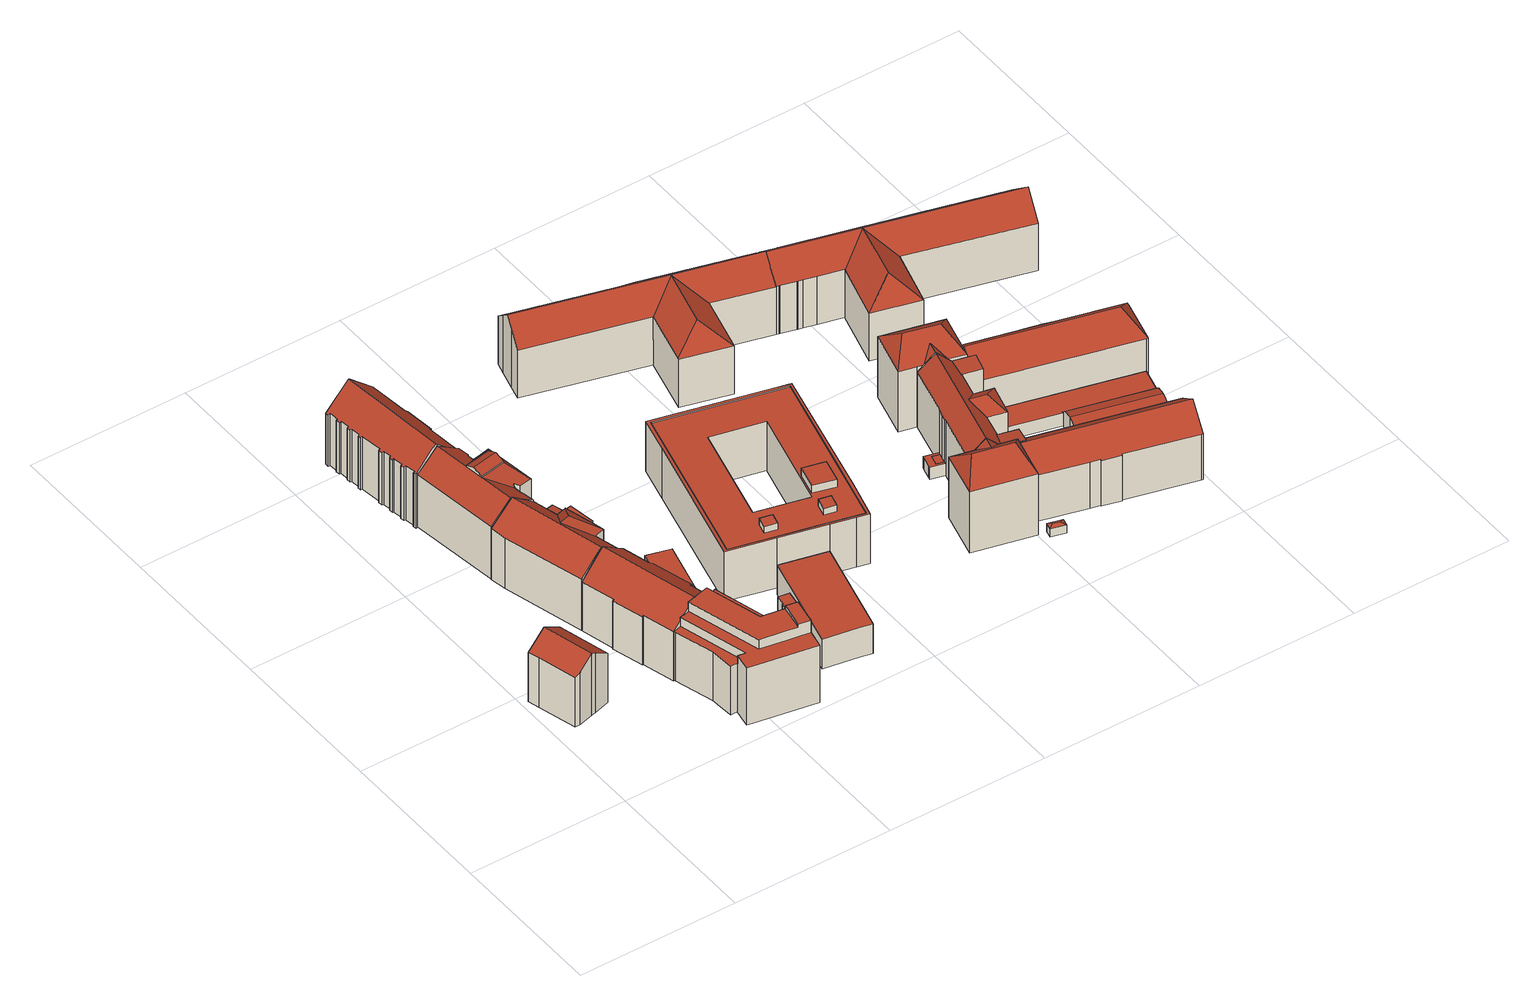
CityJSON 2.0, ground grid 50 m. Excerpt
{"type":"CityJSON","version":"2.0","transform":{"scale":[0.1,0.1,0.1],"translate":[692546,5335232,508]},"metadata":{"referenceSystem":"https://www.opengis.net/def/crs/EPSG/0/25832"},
"CityObjects":{
"building1":{"type":"Building","attributes":{"Gemeindeschluessel":"09162000","HoeheDach":"532.398","HoeheGrund":"510.760","Methode":"1000","NiedrigsteTraufeDesGebaeudes":"528.031","Geometrietyp2DReferenz":"3000","function":"31001_1000","roofType":"3100","measuredHeight":21.64,"storeysAboveGround":6},"geometry":[{"type":"MultiSurface","lod":"2","boundaries":[[[0,1,2,3,4,5]],[[6,7,8,9]],[[10,11,12,13]],[[14,15,13,12,16,17]],[[9,8,18,19]],[[20,21,0,5]],[[19,18,21,20]],[[3,2,11,10]],[[16,12,11,2,1]],[[18,8,7,17,16,1,0,21]],[[14,17,7,6]],[[13,15,14,6,9,19,20,5,4,3,10]]],"semantics":{"surfaces":[{"type":"WallSurface"},{"type":"RoofSurface"},{"type":"GroundSurface"}],"values":[0,0,0,0,0,0,0,0,1,1,0,2]}}]},
"building2":{"type":"Building","attributes":{"Gemeindeschluessel":"09162000","HoeheDach":"533.892","HoeheGrund":"510.249","Methode":"2000","NiedrigsteTraufeDesGebaeudes":"526.015","Geometrietyp2DReferenz":"3000","function":"31001_9998","roofType":"3100","measuredHeight":23.64,"storeysAboveGround":4},"geometry":[{"type":"MultiSurface","lod":"2","boundaries":[[[22,23,24,25]],[[26,27,28,29]],[[30,24,23,31,32,33,34,35,36,37,38]],[[39,25,24,30,40]],[[22,41,42,32,31,23]],[[43,36,35,44]],[[45,46,47,48]],[[48,47,49,50]],[[51,33,32,42]],[[35,34,33,51,52,44]],[[53,54,27,26]],[[55,37,36,43]],[[39,45,48,50,56,53,26,29,57,55,43,44,52,51,42,41,22,25]],[[56,58,54,53]],[[39,40,46,45]],[[54,58,49,47,46,40,30,38,28,27]],[[28,38,37,55,57,29]],[[50,49,58,56]]],"semantics":{"surfaces":[{"type":"WallSurface"},{"type":"RoofSurface"},{"type":"GroundSurface"}],"values":[0,0,1,0,0,0,0,0,0,0,0,0,2,0,0,1,0,0]}}]},
"building3":{"type":"Building","attributes":{"Gemeindeschluessel":"09162000","HoeheDach":"534.260","HoeheGrund":"510.165","Methode":"2000","NiedrigsteTraufeDesGebaeudes":"527.574","Geometrietyp2DReferenz":"3000","function":"31001_9998","roofType":"3100","measuredHeight":24.09,"storeysAboveGround":4},"geometry":[{"type":"MultiSurface","lod":"2","boundaries":[[[59,60,61,62,63]],[[64,65,61,66]],[[67,68,69,70,71]],[[59,72,55,73,60]],[[66,61,60,73]],[[26,74,75,76]],[[55,72,77,29]],[[61,65,78,79,62]],[[80,81,82,83]],[[70,69,75,74,84]],[[76,75,69,68]],[[67,71,80,83]],[[62,79,81,63]],[[26,29,77,84,74]],[[55,29,26,76,68,67,83,82,85,64,66,73]],[[85,78,65,64]],[[85,82,81,79,78]],[[59,63,81,80,71,70,84,77,72]]],"semantics":{"surfaces":[{"type":"RoofSurface"},{"type":"WallSurface"},{"type":"GroundSurface"}],"values":[0,1,1,1,1,1,1,0,1,0,1,1,0,1,2,1,1,0]}}]},
"building4":{"type":"Building","attributes":{"Gemeindeschluessel":"09162000","HoeheDach":"534.860","HoeheGrund":"510.570","Methode":"2000","NiedrigsteTraufeDesGebaeudes":"527.570","Geometrietyp2DReferenz":"3000","function":"31001_9998","roofType":"1000","measuredHeight":24.29,"storeysAboveGround":6},"geometry":[{"type":"MultiSurface","lod":"2","boundaries":[[[86,87,88,89]],[[90,91,87,86,92,93,94]],[[95,96,97,98]],[[99,100,101,102,103,104,105,106,40,107]],[[40,106,108,109,110,111,112]],[[113,114,115,116]],[[117,118,119,120,121,122]],[[123,124,114,113]],[[114,124,125,121,120,119,126,127,128,129,130,131,115]],[[126,119,118,132,133,134,135,98,97,136]],[[137,138,139,140,141,142,123,113,116,143]],[[108,106,105,144]],[[144,145,146,90,94,147,148,149,150,151,109,108]],[[98,135,152,88,87,91,95]],[[153,151,150,154]],[[89,88,152,155]],[[130,99,107,131]],[[110,109,151,153]],[[156,138,137,157]],[[157,137,143,158]],[[103,102,101,159,160,96,95,91,90,146]],[[129,128,127,126,136,161,159,101,100,99,130]],[[154,150,149,162]],[[121,125,124,123,142,163,164,165,122]],[[166,167,163,142,141,140]],[[134,133,132,118,117,122,165,164,163,167,166,168,156,157,158,169,170,112,111,110,153,154,162,171,172,93,92,86,89,155]],[[172,147,94,93]],[[148,147,172,171,162,149]],[[143,116,115,131,107,40,112,170,169,158]],[[104,103,146,145,144,105]],[[168,166,140,139,138,156]],[[155,152,135,134]],[[161,136,97,96,160,159]]],"semantics":{"surfaces":[{"type":"WallSurface"},{"type":"RoofSurface"},{"type":"GroundSurface"}],"values":[0,0,0,1,0,0,0,0,1,0,1,0,1,1,0,0,0,0,0,0,0,0,0,0,0,2,0,0,0,0,0,0,1]}}]},
"building5":{"type":"Building","attributes":{"Gemeindeschluessel":"09162000","HoeheDach":"535.800","HoeheGrund":"510.366","Methode":"2000","NiedrigsteTraufeDesGebaeudes":"528.093","Geometrietyp2DReferenz":"3000","function":"31001_1000","roofType":"3100","measuredHeight":25.43,"storeysAboveGround":4},"geometry":[{"type":"MultiSurface","lod":"2","boundaries":[[[173,174,175,176]],[[177,178,179,180]],[[181,182,183,184,185]],[[186,187,188,189,190,191,192]],[[193,194,195,196]],[[197,198,199,200]],[[192,180,179,201,202]],[[191,199,198,203,204,192]],[[180,192,204,195,194,205]],[[181,206,207,208,209,176,175,193,196,210,211,197,200,212,213,214,215,182]],[[216,185,184,177,180,217,218]],[[219,183,182,215]],[[215,214,188,187,219]],[[210,204,203,211]],[[212,190,189,213]],[[216,206,181,185]],[[179,178,220,201]],[[211,203,198,197]],[[193,175,174,205,194]],[[196,195,204,210]],[[217,221,208,207,218]],[[206,216,218,207]],[[201,220,222,202]],[[223,173,176,209]],[[192,202,222,186]],[[177,184,183,219,187,186]],[[213,189,188,214]],[[208,221,223,209]],[[177,186,222,220,178]],[[173,223,221,217,180,205,174]],[[191,190,212,200,199]]],"semantics":{"surfaces":[{"type":"WallSurface"},{"type":"RoofSurface"},{"type":"GroundSurface"}],"values":[0,0,0,1,0,0,0,1,1,2,1,0,0,0,0,0,1,0,0,0,0,0,1,0,0,1,0,0,0,1,0]}}]},
"building6":{"type":"Building","attributes":{"name":"Immobilien Freistaat Bayern","Gemeindeschluessel":"09162000","HoeheDach":"535.340","HoeheGrund":"510.080","Methode":"2000","NiedrigsteTraufeDesGebaeudes":"526.526","Geometrietyp2DReferenz":"3000","function":"31001_1000","roofType":"3100","measuredHeight":25.26,"storeysAboveGround":4},"geometry":[{"type":"MultiSurface","lod":"2","boundaries":[[[224,225,226,227]],[[228,229,230,231,232,226,225,233,234,235,236]],[[237,238,239,240]],[[241,242,243,244]],[[245,246,247,248]],[[249,235,234,250]],[[251,230,229,252]],[[253,254,255,256]],[[257,258,259,260]],[[261,262,263,264]],[[265,266,267,268]],[[269,270,271,272]],[[273,274,275,276]],[[277,278,279,280]],[[281,282,283,284]],[[248,247,258,257]],[[250,234,233,285]],[[227,226,232,286]],[[287,288,289,290]],[[286,232,231,291]],[[240,239,266,265]],[[256,255,292,293]],[[294,295,296,297]],[[276,275,278,277]],[[298,299,300,301]],[[302,259,258,247,246,279,278,275,274,303,304,292,255,254,300,299,289,288,243,242,283,282,263,262,267,266,239,238,305,271,270,306,228,236,296,295]],[[264,263,282,281]],[[268,267,262,261]],[[286,291,251,252,307,308,269,272,309,237,240,265,268,261,264,281,284,241,244,287,290,298,301,253,256,293,310,311,273,276,277,280,245,248,257,260,312,294,297,313,249,250,285,224,227]],[[301,300,254,253]],[[280,279,246,245]],[[260,259,302,312]],[[311,303,274,273]],[[293,292,304,310]],[[310,304,303,311]],[[284,283,242,241]],[[244,243,288,287]],[[269,308,307,252,229,228,306,270]],[[285,233,225,224]],[[312,302,295,294]],[[309,272,271,305,238,237]],[[296,236,235,249,313,297]],[[290,289,299,298]],[[291,231,230,251]]],"semantics":{"surfaces":[{"type":"WallSurface"},{"type":"RoofSurface"},{"type":"GroundSurface"}],"values":[0,1,0,0,0,0,0,0,0,0,0,0,0,0,0,0,0,0,0,0,0,0,0,0,0,1,0,0,2,0,0,0,0,0,0,0,0,0,0,0,0,0,0,0]}}]},
"building7":{"type":"Building","attributes":{"Gemeindeschluessel":"09162000","HoeheDach":"514.330","HoeheGrund":"510.400","Methode":"1000","NiedrigsteTraufeDesGebaeudes":"513.305","Geometrietyp2DReferenz":"3000","function":"31001_2000","roofType":"1000","measuredHeight":3.93},"geometry":[{"type":"MultiSurface","lod":"2","boundaries":[[[314,315,316,317]],[[318,319,320,316,315]],[[314,317,321,322,323]],[[323,318,315,314]],[[321,320,319,322]],[[322,319,318,323]],[[317,316,320,321]]],"semantics":{"surfaces":[{"type":"WallSurface"},{"type":"RoofSurface"},{"type":"GroundSurface"}],"values":[0,1,2,0,0,0,0]}}]},
"building8":{"type":"Building","attributes":{"Gemeindeschluessel":"09162000","HoeheDach":"517.311","HoeheGrund":"511.311","Methode":"3210","NiedrigsteTraufeDesGebaeudes":"517.311","Geometrietyp2DReferenz":"3000","function":"31001_2000","roofType":"9999","measuredHeight":6},"geometry":[{"type":"MultiSurface","lod":"2","boundaries":[[[324,325,326,327]],[[328,329,330,331]],[[325,328,331,326]],[[329,324,327,330]],[[329,328,325,324]],[[327,326,331,330]]],"semantics":{"surfaces":[{"type":"WallSurface"},{"type":"RoofSurface"},{"type":"GroundSurface"}],"values":[0,0,0,0,1,2]}}]},
"building9":{"type":"Building","attributes":{"Gemeindeschluessel":"09162000","HoeheDach":"513.727","HoeheGrund":"510.170","Methode":"2000","NiedrigsteTraufeDesGebaeudes":"513.727","Geometrietyp2DReferenz":"3000","function":"51009_1610","roofType":"1000","measuredHeight":3.56},"geometry":[{"type":"MultiSurface","lod":"2","boundaries":[[[332,333,334,335,336,337,338,339]],[[337,340,341,338]],[[342,341,340,343,344,345,346,347]],[[333,346,345,334]],[[339,342,347,332]],[[334,345,344,335]],[[332,347,346,333]],[[336,343,340,337]],[[335,344,343,336]],[[338,341,342,339]]],"semantics":{"surfaces":[{"type":"GroundSurface"},{"type":"WallSurface"},{"type":"RoofSurface"}],"values":[0,1,2,1,1,1,1,1,1,1]}}]},
"building10":{"type":"Building","attributes":{"Gemeindeschluessel":"09162000","HoeheDach":"518.836","HoeheGrund":"508.515","Methode":"1000","NiedrigsteTraufeDesGebaeudes":"518.836","Geometrietyp2DReferenz":"3000","function":"31001_9998","roofType":"1000","measuredHeight":10.32,"storeysAboveGround":2},"geometry":[{"type":"MultiSurface","lod":"2","boundaries":[[[348,349,350,351]],[[352,353,349,348]],[[354,355,353,352,356,357]],[[358,351,350,359,354,357]],[[359,350,349,353,355,354]],[[351,358,357,356,352,348]]],"semantics":{"surfaces":[{"type":"WallSurface"},{"type":"RoofSurface"},{"type":"GroundSurface"}],"values":[0,0,0,0,1,2]}}]},
"building11":{"type":"Building","attributes":{"name":"Landesamt für Finanzen","Gemeindeschluessel":"09162000","HoeheDach":"530.460","HoeheGrund":"510.839","Methode":"2000","NiedrigsteTraufeDesGebaeudes":"527.870","Geometrietyp2DReferenz":"3000","function":"31001_3000","roofType":"1000","measuredHeight":19.62,"storeysAboveGround":5},"geometry":[{"type":"MultiSurface","lod":"2","boundaries":[[[360,361,362,363]],[[364,365,366,367]],[[368,369,370,371,372,373]],[[374,375,376,377]],[[378,379,380,381]],[[382,383,384,385]],[[386,387,388,389]],[[390,391,392,393,394,395,396,397,398,399]],[[400,401,402,403]],[[404,405,406,407]],[[370,369,379,378]],[[363,362,401,400]],[[408,409,410,411]],[[412,413,390,399,414,415,416,417]],[[389,388,365,364]],[[418,419,420,421]],[[381,380,422,423]],[[377,376,424,425]],[[421,420,409,408]],[[362,361,402,401]],[[407,406,383,382]],[[420,419,422,380,379,369,368,373,426,410,409],[427,428,394,393,392,391,390,413,412,417]],[[411,410,426,429]],[[423,422,419,418]],[[367,366,387,386]],[[395,394,428,430]],[[404,385,384,405]],[[403,402,361,360]],[[415,414,399,398,397,396,395,430,431,416],[364,367,386,389],[424,376,375,432],[382,385,404,407],[403,360,363,400]],[[429,426,373,372]],[[387,366,365,388]],[[425,424,432,433]],[[405,384,383,406]],[[416,431,430,428,427,417]],[[433,432,375,374]],[[378,381,423,418,421,408,411,429,372,371,370],[425,433,374,377]]],"semantics":{"surfaces":[{"type":"WallSurface"},{"type":"RoofSurface"},{"type":"GroundSurface"}],"values":[0,0,0,0,0,0,0,0,0,0,0,0,0,0,0,0,0,0,0,1,0,1,0,0,0,0,0,0,1,0,1,0,1,0,0,2]}}]},
"building12":{"type":"Building","attributes":{"Gemeindeschluessel":"09162000","HoeheDach":"533.490","HoeheGrund":"510.378","Methode":"1000","NiedrigsteTraufeDesGebaeudes":"527.084","Geometrietyp2DReferenz":"3000","function":"31001_3000","roofType":"3100","measuredHeight":23.11,"storeysAboveGround":3},"geometry":[{"type":"MultiSurface","lod":"2","boundaries":[[[434,435,436,437,438]],[[439,440,441,442,443]],[[444,445,446,447,448]],[[434,438,449,450]],[[451,452,436,435]],[[452,451,445,444]],[[442,441,453,454,455,456,457,449,438,437]],[[458,459,443,442]],[[460,459,447,446]],[[461,454,453,462]],[[450,449,457,463]],[[464,465,460,446,445,451,435,434,450,463,466,467,461,462]],[[459,460,465,439,443]],[[439,465,464,440]],[[455,454,461,467]],[[464,462,453,441,440]],[[463,457,456,466]],[[456,455,467,466]],[[452,444,442,437,436]],[[459,458,448,447]],[[458,442,444,448]]],"semantics":{"surfaces":[{"type":"WallSurface"},{"type":"RoofSurface"},{"type":"GroundSurface"}],"values":[0,1,0,0,0,0,1,1,0,0,0,2,0,0,0,0,0,0,1,1,1]}}]},
"building13":{"type":"Building","attributes":{"name":"Landesamt für Digitalisierung, Breitband und Vermessung","Gemeindeschluessel":"09162000","HoeheDach":"537.980","HoeheGrund":"510.582","Methode":"2000","NiedrigsteTraufeDesGebaeudes":"531.900","Geometrietyp2DReferenz":"3000","function":"31001_3000","roofType":"3100","measuredHeight":27.4},"geometry":[{"type":"MultiSurface","lod":"2","boundaries":[[[468,469,470,471]],[[471,472,473,474,475]],[[473,476,474]],[[477,478,479]],[[480,481,475,474,476,482]],[[483,480,482,479,478,484,485,486]],[[469,468,481,480,483,486]],[[469,486,485,487,470]],[[471,475,481,468]],[[472,487,485,484,477,479,482,476,473]],[[484,478,477]],[[471,470,487,472]]],"semantics":{"surfaces":[{"type":"WallSurface"},{"type":"RoofSurface"},{"type":"GroundSurface"}],"values":[0,1,1,1,0,0,2,0,0,1,1,1]}}]},
"building14":{"type":"Building","attributes":{"Gemeindeschluessel":"09162000","HoeheDach":"514.757","HoeheGrund":"510.710","Methode":"1000","NiedrigsteTraufeDesGebaeudes":"514.757","Geometrietyp2DReferenz":"3000","function":"51009_1610","roofType":"1000","measuredHeight":4.05},"geometry":[{"type":"MultiSurface","lod":"2","boundaries":[[[488,489,490,491]],[[490,492,493,494,495,496,497,498,499,491]],[[488,491,499,500]],[[501,502,503,489,488,500,504,505,506,507]],[[506,496,495,507]],[[503,502,493,492]],[[500,499,498,504]],[[504,498,497,505]],[[501,507,495,494]],[[506,505,497,496]],[[501,494,493,502]],[[503,492,490,489]]],"semantics":{"surfaces":[{"type":"WallSurface"},{"type":"RoofSurface"},{"type":"GroundSurface"}],"values":[0,1,0,2,0,0,0,0,0,0,0,0]}}]},
"building15":{"type":"Building","attributes":{"Gemeindeschluessel":"09162000","HoeheDach":"512.600","HoeheGrund":"509.311","Methode":"2000","NiedrigsteTraufeDesGebaeudes":"512.120","Geometrietyp2DReferenz":"3000","function":"31001_2000","roofType":"3200","measuredHeight":3.29},"geometry":[{"type":"MultiSurface","lod":"2","boundaries":[[[508,509,510,511]],[[512,513,514,515]],[[516,510,513,512]],[[513,509,508,514]],[[513,510,509]],[[512,515,517,516]],[[508,511,514]],[[517,511,510,516]],[[515,514,511,517]]],"semantics":{"surfaces":[{"type":"RoofSurface"},{"type":"WallSurface"},{"type":"GroundSurface"}],"values":[0,1,1,0,0,2,0,1,1]}}]},
"building16":{"type":"Building","attributes":{"name":"LDBV,Lithographiesteinarchiv, Druck- u. Verm.historisches Museum","Gemeindeschluessel":"09162000","HoeheDach":"535.130","HoeheGrund":"510.697","Methode":"2000","NiedrigsteTraufeDesGebaeudes":"514.760","Geometrietyp2DReferenz":"3000","function":"31001_3000","roofType":"3100","measuredHeight":24.43,"storeysAboveGround":5},"geometry":[{"type":"MultiSurface","lod":"2","boundaries":[[[518,519,520]],[[521,519,518,522,523,524]],[[525,526,527,528,529,530,531,532,522,518,520]],[[533,521,524,534]],[[492,535,536,537]],[[538,539,525,520,519]],[[540,541,542,543,530,529,544]],[[545,546,547,548,539,538,533,534,549,550,489,503,502,501,507,506,551,552,553,554]],[[492,537,495,494,493]],[[546,545,540,544,528,527]],[[489,555,535,492,503]],[[534,524,523,549]],[[556,557,551,506]],[[558,559,560]],[[553,542,541,554]],[[543,552,551,557,531,530]],[[561,555,489,550]],[[528,544,529]],[[521,533,538,519]],[[537,536,562,495]],[[556,562,536,535,555,561,532,531,557]],[[526,525,558,560]],[[548,547,563,559,558]],[[525,539,548,558]],[[540,545,554,541]],[[563,547,546,527]],[[507,495,562,556,506]],[[552,543,542,553]],[[549,523,522,532,561,550]],[[503,492,493,502]],[[501,494,495,507]],[[502,493,494,501]],[[526,560,559,563,527]]],"semantics":{"surfaces":[{"type":"WallSurface"},{"type":"RoofSurface"},{"type":"GroundSurface"}],"values":[0,1,1,0,0,0,1,2,1,0,0,0,0,1,0,0,0,0,0,0,1,1,0,0,0,0,0,0,0,0,0,0,1]}}]},
"building17":{"type":"Building","attributes":{"name":"Landesamt für Digitalisierung, Breitband und Vermessung","Gemeindeschluessel":"09162000","HoeheDach":"537.680","HoeheGrund":"510.721","Methode":"2000","NiedrigsteTraufeDesGebaeudes":"531.785","Geometrietyp2DReferenz":"3000","function":"31001_3000","roofType":"3100","measuredHeight":26.96},"geometry":[{"type":"MultiSurface","lod":"2","boundaries":[[[552,564,565,531,566,567,551]],[[568,569,570,571,564,552]],[[551,567,572,573]],[[574,573,572,575,576]],[[565,577,531]],[[566,577,565,564,571,578,579,575,572,567]],[[576,579,578,570]],[[574,569,568,552,551,573]],[[570,578,571]],[[576,570,569,574]],[[531,577,566]],[[579,576,575]]],"semantics":{"surfaces":[{"type":"WallSurface"},{"type":"RoofSurface"},{"type":"GroundSurface"}],"values":[0,0,0,0,1,1,1,2,1,0,1,1]}}]},
"building18":{"type":"Building","attributes":{"name":"Landesamt für Digitalisierung, Breitband und Vermessung","Gemeindeschluessel":"09162000","HoeheDach":"532.440","HoeheGrund":"510.551","Methode":"2000","NiedrigsteTraufeDesGebaeudes":"526.348","Geometrietyp2DReferenz":"3000","function":"31001_3000","roofType":"3100","measuredHeight":21.89},"geometry":[{"type":"MultiSurface","lod":"2","boundaries":[[[580,581,582,583]],[[583,582,584,585]],[[586,587,581,580]],[[588,589,590,591]],[[592,593,594,586,580,583,585,588,591,595,596,597,598,599]],[[593,600,601,594]],[[591,590,602,595]],[[597,603,604,598]],[[585,584,605,589,588]],[[599,606,607,592]],[[606,604,603,608,602,590,589,605,609,607]],[[595,602,608,596]],[[596,608,603,597]],[[592,607,609,600,593]],[[605,584,582,581,587,601,600,609]],[[594,601,587,586]],[[598,604,606,599]]],"semantics":{"surfaces":[{"type":"WallSurface"},{"type":"GroundSurface"},{"type":"RoofSurface"}],"values":[0,0,0,0,1,0,0,0,0,0,2,0,0,0,2,0,0]}}]},
"building19":{"type":"Building","attributes":{"name":"Landesamt für Digitalisierung, Breitband und Vermessung","Gemeindeschluessel":"09162000","HoeheDach":"517.780","HoeheGrund":"510.507","Methode":"2000","NiedrigsteTraufeDesGebaeudes":"515.140","Geometrietyp2DReferenz":"3000","function":"31001_3000","roofType":"1000","measuredHeight":7.27,"storeysAboveGround":1},"geometry":[{"type":"MultiSurface","lod":"2","boundaries":[[[580,610,611,586]],[[612,613,614,615,616,617,618,619,610,580]],[[619,618,620,621]],[[617,622,620,618]],[[623,624,625]],[[626,627,614,613]],[[611,610,619,621,628,629,630,631,632]],[[633,628,621,620,622,634]],[[617,616,635,622]],[[636,637,623,625,615,614,627,638]],[[639,640,624,623,637]],[[640,639,641,642,626,613,612,580,586,643,644,645,646,633,634]],[[642,638,627,626]],[[646,629,628,633]],[[643,632,631,644]],[[641,636,638,642]],[[616,615,625,624,635]],[[586,611,632,643]],[[644,631,630,645]],[[636,641,639,637]],[[640,634,622,635,624]],[[645,630,629,646]]],"semantics":{"surfaces":[{"type":"WallSurface"},{"type":"RoofSurface"},{"type":"GroundSurface"}],"values":[0,0,1,1,0,0,1,0,1,1,0,2,0,0,0,0,1,0,0,0,0,0]}}]},
"building20":{"type":"Building","attributes":{"name":"Landesamt für Digitalisierung, Breitband und Vermessung","Gemeindeschluessel":"09162000","HoeheDach":"532.620","HoeheGrund":"510.493","Methode":"2000","NiedrigsteTraufeDesGebaeudes":"526.161","Geometrietyp2DReferenz":"3000","function":"31001_3000","roofType":"9999","measuredHeight":22.13},"geometry":[{"type":"MultiSurface","lod":"2","boundaries":[[[647,648,649,650]],[[651,652,653,654]],[[655,656,657,658]],[[626,659,542,660]],[[542,659,661,662,663,664,665,543]],[[663,666,653,652,667,664]],[[613,661,659,626]],[[654,653,666,668]],[[651,669,670,667,652]],[[660,542,543,671]],[[672,673,670,669]],[[674,613,626,660,671,655,658,675,647,650,672,669,651,654,668]],[[658,657,676,675]],[[664,667,670,673,649,648,676,657,656,665]],[[650,649,673,672]],[[674,662,661,613]],[[655,671,543,665,656]],[[674,668,666,663,662]],[[675,676,648,647]]],"semantics":{"surfaces":[{"type":"WallSurface"},{"type":"RoofSurface"},{"type":"GroundSurface"}],"values":[0,0,0,0,1,1,0,0,0,0,0,2,0,1,0,0,0,0,0]}}]},
"building21":{"type":"Building","attributes":{"name":"Bayerisches Staatsministerium für Wirtschaft, Landesentwicklung und Energie","Gemeindeschluessel":"09162000","HoeheDach":"533.490","HoeheGrund":"510.390","Methode":"2000","NiedrigsteTraufeDesGebaeudes":"527.001","Geometrietyp2DReferenz":"3000","function":"31001_3000","roofType":"3100","measuredHeight":23.1,"storeysAboveGround":3},"geometry":[{"type":"MultiSurface","lod":"2","boundaries":[[[677,678,679,680,681,682,683,684,685,686,687,688,454,689,690]],[[691,692,693,694,695,696,697,698,699,700,701,464,462,461,702,703,704,705,706,707,708,709,710,711]],[[462,689,454,461]],[[701,712,713,464]],[[714,677,715,716]],[[717,678,677,718]],[[717,718,692,691]],[[719,693,692,718]],[[707,683,682,708]],[[715,720,695,694,716]],[[708,682,681,709]],[[698,721,722,699]],[[719,714,716]],[[702,688,687,703]],[[705,685,684,706]],[[704,686,685,705]],[[709,681,680,710]],[[699,722,723,700]],[[697,724,721,698]],[[693,719,716,694]],[[678,717,691,711,679]],[[714,719,718,677]],[[683,707,706,684]],[[725,696,695,720]],[[696,725,724,697]],[[703,687,686,704]],[[710,680,679,711]],[[700,723,712,701]],[[461,454,688,702]],[[462,464,713,690,689]],[[725,720,715,677,690,713,712,723,722,721,724]]],"semantics":{"surfaces":[{"type":"RoofSurface"},{"type":"GroundSurface"},{"type":"WallSurface"}],"values":[0,1,2,2,0,0,2,2,2,2,2,2,0,2,2,2,2,2,2,2,2,0,2,2,2,2,2,2,2,2,0]}}]},
"building22":{"type":"Building","attributes":{"Gemeindeschluessel":"09162000","HoeheDach":"516.500","HoeheGrund":"510.564","Methode":"1000","NiedrigsteTraufeDesGebaeudes":"510.600","Geometrietyp2DReferenz":"3000","function":"51009_1610","roofType":"1000","measuredHeight":5.94},"geometry":[{"type":"MultiSurface","lod":"2","boundaries":[[[726,727,728,729]],[[730,731,727,726,732]],[[733,734,735,736,737]],[[738,739,740,741]],[[730,742,743,744,731]],[[736,745,740,737]],[[746,747,748,735,749]],[[733,750,751,752,753,742,730,732,754,755,756,757,758,759,760,761,762,763,764,765,766,734]],[[766,749,735,734]],[[751,767,739,738,752]],[[768,741,740,745,748,747]],[[765,746,749,766]],[[727,731,744,728]],[[769,737,740,739,767]],[[768,747,746,765]],[[768,765,764,763,762,761,760,759,758,757,756,755,754,732,726,729,743,742,753,752,738,741]],[[733,737,769,750]],[[729,728,744,743]],[[750,769,767,751]],[[735,748,745,736]]],"semantics":{"surfaces":[{"type":"WallSurface"},{"type":"RoofSurface"},{"type":"GroundSurface"}],"values":[0,0,0,0,0,1,1,2,0,0,0,0,1,1,0,1,0,0,0,1]}}]}
},
"vertices":[
[70,468,243],[72,468,244],[135,485,200],[135,485,28],[72,468,28],[70,468,28],[64,295,28],[64,295,209],[50,295,200],[50,295,28],[177,326,28],[177,326,200],[128,312,235],[128,312,28],[112,308,28],[114,309,28],[114,309,244],[112,308,243],[18,415,200],[18,415,28],[8,451,28],[8,451,200],
[516,430,22],[516,430,193],[537,345,194],[537,345,22],[291,605,22],[291,605,193],[372,627,258],[372,627,22],[455,323,259],[520,431,190],[532,435,180],[495,569,180],[483,566,190],[478,565,194],[456,649,194],[446,647,201],[374,627,259],[455,323,22],[455,323,258],[520,431,22],[532,435,22],[456,649,22],[478,565,22],[372,301,22],[372,301,193],[345,402,193],[345,402,22],[342,401,190],[342,401,22],[495,569,22],[483,566,22],[319,499,22],[319,499,193],[446,647,22],[315,498,22],[374,627,22],[315,498,190],
[425,729,196],[425,730,196],[456,739,197],[377,786,250],[344,777,250],[448,777,22],[448,777,196],[456,739,22],[292,923,22],[215,910,22],[215,910,202],[291,923,263],[292,923,262],[446,647,196],[425,730,22],[291,605,201],[223,859,198],[223,859,22],[372,627,259],[424,868,196],[424,867,196],[371,939,196],[391,859,196],[391,859,22],[371,939,22],[367,625,263],[424,868,22],
[628,164,26],[628,164,259],[633,196,259],[633,196,26],[625,165,228],[625,165,259],[625,165,26],[607,168,26],[607,168,228],[622,147,259],[622,147,269],[658,140,269],[658,140,259],[493,86,258],[573,72,258],[607,66,258],[611,85,258],[622,147,258],[592,152,258],[550,159,258],[502,335,258],[430,316,258],[502,335,228],[537,345,228],[537,345,26],[502,335,26],[455,323,26],[456,93,196],[456,93,226],[398,308,226],[398,308,196],[440,39,26],[633,4,26],[633,4,226],[440,39,226],[424,42,226],[424,42,26],[433,97,196],[433,97,226],[430,75,226],[644,59,226],[616,64,226],[607,66,226],[573,72,226],[493,86,226],[430,316,226],[644,59,26],[658,140,26],[659,142,26],[659,142,259],[644,59,269],[374,294,196],[407,174,196],[409,153,196],[413,99,196],[423,100,196],[434,100,196],[372,301,196],[550,159,228],[592,152,228],[622,147,228],[608,173,228],[585,177,228],[582,178,228],[538,338,228],[539,338,228],[667,190,259],[539,338,26],[538,338,26],[667,190,26],[407,174,26],[374,294,26],[372,301,26],[607,66,269],[611,85,269],[616,64,269],[582,178,26],[434,100,26],[433,97,26],[430,75,26],[413,99,26],[423,100,26],[409,153,26],[398,308,26],[430,316,26],[585,177,26],[608,173,26],
[371,939,201],[292,923,259],[292,923,24],[371,939,24],[354,1049,262],[354,1049,265],[272,1034,265],[272,1034,262],[372,1000,24],[414,1008,24],[414,1008,203],[412,1007,204],[372,1000,205],[346,1108,262],[388,1167,207],[347,1160,206],[340,1149,216],[331,1148,216],[330,1153,210],[264,1093,262],[215,910,24],[215,910,206],[177,1192,206],[177,1192,24],[333,1180,24],[333,1180,205],[327,1173,210],[327,1173,24],[268,1064,278],[264,1093,265],[327,1216,206],[249,1204,262],[287,922,262],[358,1008,24],[354,1006,24],[357,978,24],[363,973,24],[249,1204,24],[327,1216,24],[331,1148,24],[340,1149,24],[347,1160,24],[391,1167,24],[358,1008,216],[355,999,207],[354,1006,215],[391,1167,204],[350,1079,278],[357,978,207],[346,1108,265],[363,973,203],
[316,1433,21],[316,1433,186],[326,1340,185],[326,1340,21],[243,1203,273],[249,1204,268],[327,1216,196],[330,1216,193],[318,1339,192],[306,1432,194],[293,1558,194],[211,1549,270],[207,1548,273],[171,1202,21],[171,1202,208],[175,1203,212],[175,1203,21],[158,1292,21],[158,1292,204],[162,1294,208],[162,1294,21],[134,1485,21],[134,1485,200],[132,1498,200],[132,1498,21],[211,1549,21],[293,1558,21],[327,1216,21],[249,1204,21],[148,1402,21],[148,1402,205],[143,1402,202],[143,1402,21],[136,1499,21],[136,1499,204],[133,1528,204],[133,1528,21],[163,1248,21],[163,1248,205],[167,1249,209],[167,1249,21],[170,1235,21],[170,1235,210],[165,1236,206],[165,1236,21],[176,1193,21],[176,1193,212],[173,1192,209],[173,1192,21],[139,1444,21],[139,1444,201],[137,1456,201],[137,1456,21],[141,1457,21],[141,1457,205],[138,1485,204],[138,1485,21],[163,1280,21],[163,1280,208],[159,1279,204],[159,1279,21],[306,1432,21],[318,1339,21],[158,1320,21],[158,1320,207],[154,1320,203],[154,1320,21],[330,1216,21],[142,1413,201],[142,1413,21],[127,1540,21],[127,1540,200],[132,1540,204],[132,1540,21],[152,1333,21],[152,1333,203],[157,1335,207],[157,1335,21],[128,1528,199],[143,1443,205],[147,1414,205],[173,1194,209],[224,1200,256],[243,1203,21],[224,1200,21],[173,1194,21],[147,1414,21],[143,1443,21],[128,1528,21],[207,1548,21],
[442,1021,24],[442,1021,53],[498,1031,53],[498,1031,24],[453,953,63],[474,957,63],[509,963,63],[509,963,24],[474,957,24],[453,953,24],
[509,963,93],[522,880,93],[522,880,33],[509,963,33],[487,874,93],[474,957,93],[474,957,33],[487,874,33],
[550,616,22],[576,721,22],[651,702,22],[601,500,22],[575,507,22],[587,555,22],[562,561,22],[575,609,22],[587,555,57],[562,561,57],[575,609,57],[575,507,57],[601,500,57],[651,702,57],[576,721,57],[550,616,57],
[950,406,5],[950,406,108],[875,103,108],[875,103,5],[806,441,5],[806,441,108],[730,130,108],[731,137,108],[731,137,5],[730,130,5],[839,110,5],[839,110,108],
[1073,594,199],[1073,594,225],[1055,520,225],[1055,520,199],[801,516,199],[801,516,221],[838,508,221],[838,508,199],[1188,925,202],[1195,923,202],[1195,923,28],[1188,925,28],[1158,933,28],[1158,933,202],[977,525,28],[977,525,199],[1055,839,199],[1055,839,28],[1093,497,28],[1093,497,202],[1061,378,202],[1061,378,28],[971,488,199],[971,488,221],[1008,480,221],[1008,480,199],[829,472,199],[829,472,221],[792,480,221],[792,480,199],[1055,387,202],[1074,466,202],[1086,513,202],[1104,587,202],[1186,917,202],[1186,917,199],[1104,587,199],[1086,513,199],[1074,466,199],[1055,387,199],[986,538,199],[986,538,225],[1004,611,225],[1004,611,199],[997,440,199],[997,440,221],[961,448,221],[961,448,199],[660,477,28],[660,477,202],[766,908,202],[766,908,28],[803,449,202],[952,413,202],[952,413,199],[803,449,199],[671,482,199],[671,482,202],[950,406,28],[950,406,202],[806,441,202],[806,441,28],[1024,387,202],[1024,387,28],[891,878,199],[891,878,28],[794,1022,202],[686,541,202],[802,1011,202],[794,1022,28],[802,1011,199],[686,541,199],[815,565,199],[815,565,28],
[718,1563,24],[702,1505,24],[702,1505,232],[709,1530,255],[718,1563,225],[1211,1321,191],[1392,1272,191],[1409,1343,255],[1152,1411,255],[1211,1320,191],[1058,1361,191],[1058,1361,24],[1015,1183,24],[1015,1183,191],[1015,1185,193],[728,1600,191],[728,1600,24],[690,1459,24],[690,1459,191],[1410,1346,252],[1427,1414,191],[1102,1501,191],[1057,1512,191],[1052,1514,191],[1105,1227,255],[1165,1143,191],[1165,1143,24],[1427,1414,24],[1410,1346,24],[1052,1514,24],[1392,1272,24],[1211,1321,24],[1057,1512,24],[1102,1501,24],
[1490,217,26],[1502,268,26],[1502,268,240],[1490,217,239],[1474,298,300],[1353,328,300],[1301,264,239],[1301,263,239],[1337,409,239],[1431,345,271],[1441,384,271],[1409,392,239],[1338,410,26],[1301,263,26],[1338,410,239],[1389,397,26],[1473,376,239],[1526,363,239],[1526,363,26],[1526,362,240],
[1385,563,27],[1428,552,27],[1428,552,68],[1385,563,68],[1429,559,68],[1406,565,68],[1414,597,68],[1437,591,68],[1440,598,68],[1397,609,68],[1395,602,68],[1387,570,68],[1387,570,27],[1414,597,27],[1406,565,27],[1429,559,27],[1395,602,27],[1397,609,27],[1440,598,27],[1437,591,27],
[1534,213,46],[1555,207,46],[1570,216,41],[1525,228,41],[1564,192,13],[1564,192,41],[1519,204,41],[1519,204,13],[1570,216,13],[1525,228,13],
[1502,424,223],[1505,423,223],[1505,423,219],[1563,408,223],[1484,373,228],[1526,363,228],[1550,357,228],[1524,499,219],[1505,556,251],[1549,597,219],[1568,673,220],[1565,674,222],[1573,728,228],[1530,739,271],[1440,384,271],[1563,408,27],[1550,357,27],[1429,559,219],[1433,574,219],[1433,574,68],[1505,423,27],[1524,499,27],[1568,674,222],[1626,659,222],[1639,711,228],[1615,717,228],[1568,673,222],[1568,674,27],[1549,597,27],[1607,583,27],[1582,485,27],[1526,363,27],[1389,397,27],[1479,752,27],[1615,717,27],[1639,711,27],[1626,659,27],[1428,552,219],[1440,598,220],[1479,752,220],[1582,485,219],[1607,582,220],[1556,543,251],[1389,397,219],[1437,591,219],[1607,583,219],
[1615,717,238],[1563,731,238],[1497,748,238],[1479,752,238],[1639,812,27],[1652,863,27],[1652,863,238],[1615,718,238],[1427,765,238],[1427,765,27],[1464,911,27],[1427,766,239],[1464,911,238],[1540,781,271],[1591,801,297],[1485,828,297],
[2006,295,25],[2006,295,186],[2011,294,186],[2011,294,25],[1996,236,232],[1996,236,25],[1563,408,25],[1563,408,186],[1973,147,25],[1973,147,185],[1968,148,185],[1968,148,25],[1502,268,25],[1526,363,25],[1550,357,25],[1751,204,25],[1750,201,25],[1692,216,25],[1693,219,25],[1663,226,25],[1526,363,227],[1550,357,227],[1751,204,186],[1692,216,183],[1693,219,186],[1992,221,244],[1663,226,185],[1502,268,186],[1750,201,183],[1521,341,244],
[2006,295,71],[1563,408,71],[2038,418,25],[2071,545,25],[2071,545,71],[2053,474,71],[2047,454,89],[2038,420,98],[2030,386,89],[2026,372,71],[1775,451,89],[1772,437,71],[1784,485,98],[1796,535,71],[1796,535,75],[1797,540,71],[1626,659,25],[1626,659,71],[1771,435,71],[1582,483,71],[1582,485,71],[1524,499,71],[1505,423,71],[1771,435,25],[1784,485,25],[1792,519,89],[1549,597,71],[1607,583,71],[1568,674,71],[1607,583,25],[1796,535,25],[1549,597,25],[1568,674,25],[1505,423,25],[1524,499,25],[1582,485,25],[1582,483,25],
[1831,766,25],[1831,766,182],[1889,752,182],[1889,752,25],[2114,691,25],[2114,691,183],[2112,681,184],[2112,681,25],[1639,812,25],[1639,812,184],[1799,771,184],[1799,771,25],[1626,659,184],[1639,711,25],[2071,545,183],[2077,544,183],[2077,544,184],[2050,630,246],[1621,739,246],[2092,601,183],[2114,691,184],[2092,601,25],[1919,741,25],[1919,741,184],[1615,717,25],[1888,749,25],[1888,749,184],[2077,544,25],[1831,763,25],[1831,763,184],
[1672,1272,255],[2122,1153,255],[2124,1157,251],[2141,1223,191],[2126,1227,191],[1866,1297,191],[1811,1311,191],[1499,1395,191],[1487,1398,191],[1484,1398,191],[1438,1411,191],[1435,1411,191],[1410,1346,251],[1409,1342,255],[2103,1080,24],[1727,1182,24],[1679,1004,24],[1531,1043,24],[1579,1222,24],[1503,1242,24],[1465,1253,24],[1451,1256,24],[1449,1257,24],[1403,1269,24],[1400,1270,24],[1435,1411,24],[1438,1411,24],[1484,1398,24],[1487,1398,24],[1499,1395,24],[1811,1311,24],[1866,1297,24],[2126,1227,24],[2141,1223,24],[2124,1157,24],[1400,1270,192],[1392,1272,192],[1623,1088,255],[1579,1221,191],[1531,1043,191],[2103,1080,190],[1727,1182,191],[1679,1004,191],[1579,1222,192],[1451,1256,192],[1449,1257,192],[1403,1269,192],[1465,1253,192],[1503,1242,192],
[2040,794,26],[2040,794,62],[1942,813,62],[1942,813,26],[2050,836,26],[2050,836,62],[2039,790,26],[1831,766,26],[1889,752,26],[1889,752,72],[1860,759,85],[1831,766,72],[1818,844,26],[1818,844,85],[1849,837,72],[1849,837,26],[1779,903,26],[1954,860,26],[1954,860,62],[1878,829,85],[1919,741,85],[1937,814,85],[1907,822,72],[1888,749,72],[1831,763,26],[1799,771,26],[1818,845,26],[1768,857,26],[2078,780,26],[2086,774,26],[2093,767,26],[2100,759,26],[2105,751,26],[2110,742,26],[2113,732,26],[2115,722,26],[2116,712,26],[2116,701,26],[2114,691,26],[1919,741,26],[1888,749,26],[1799,771,85],[1937,814,26],[1831,763,72]
]}
